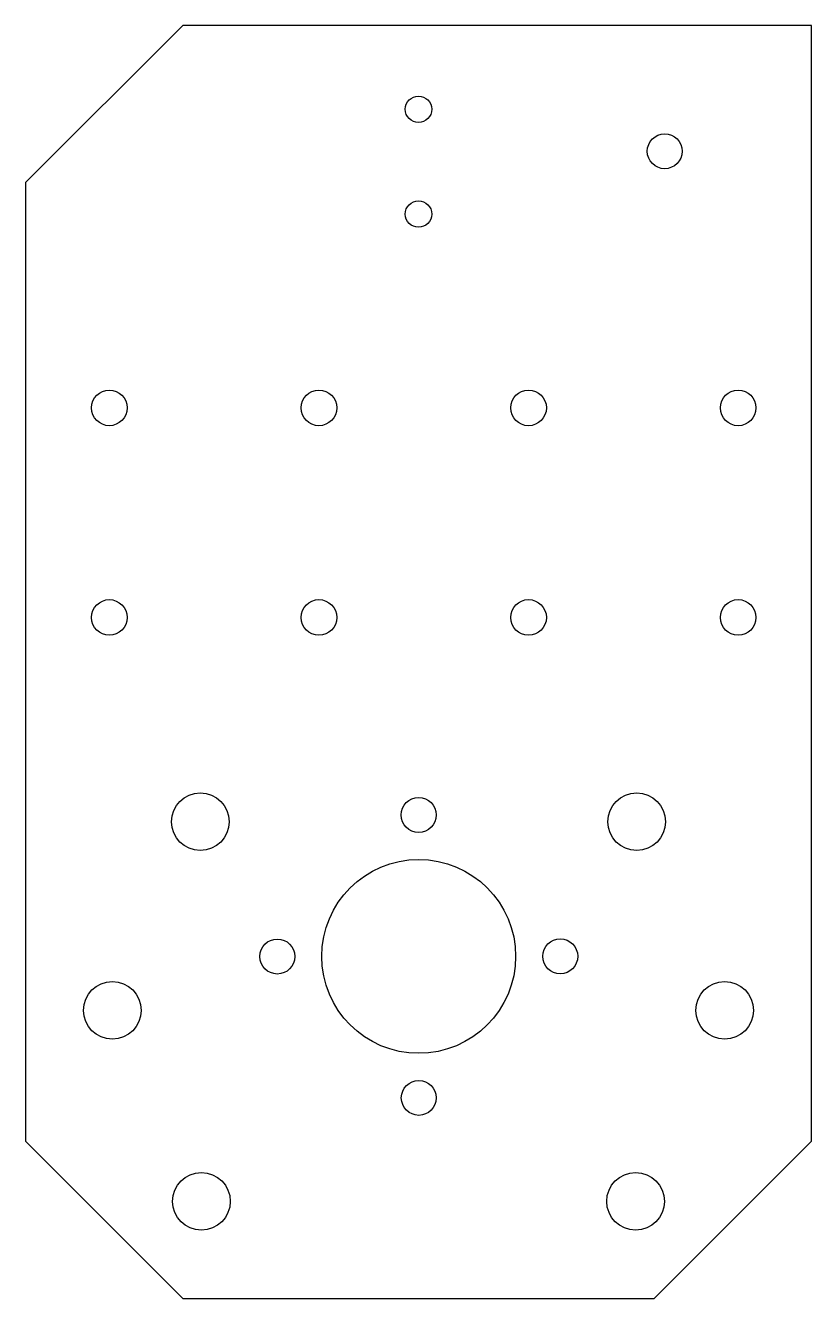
# Model space of a CAD drawing. Header units: millimetres. Extents: x -38 to 38, y -443 to -321.
import ezdxf

# ---------------------------------------------------------------- set-up
doc = ezdxf.new("R2010")
doc.units = ezdxf.units.MM
doc.layers.get('0').update_dxf_attribs({"linetype": 'CONTINUOUS'})

msp = doc.modelspace()

# ---------------------------------------------------------------- linework, layer by layer
for p, q in [((-22.5, -321), (-37.5, -336)), ((37.5, -321), (-22.5, -321)), ((37.5, -427.5), (37.5, -321)), ((-37.5, -336), (-37.5, -427.5)), ((-37.5, -427.5), (-22.5, -442.5)), ((22.5, -442.5), (37.5, -427.5)), ((-22.5, -442.5), (22.5, -442.5))]:
    msp.add_line(p, q)
for centre, radius in [((0, -329), 1.26), ((23.5, -333), 1.67), ((0, -339), 1.26), ((-29.5, -357.5), 1.7), ((-9.5, -357.5), 1.7), ((10.5, -357.5), 1.7), ((30.5, -357.5), 1.7), ((-29.5, -377.5), 1.7), ((-9.5, -377.5), 1.7), ((10.5, -377.5), 1.7), ((30.5, -377.5), 1.7), ((-20.82, -397), 2.75), ((0.02, -396.35), 1.67), ((20.82, -397), 2.75), ((0.02, -409.85), 9.25), ((-13.48, -409.86), 1.67), ((13.52, -409.84), 1.67), ((-29.21, -415), 2.75), ((29.21, -415), 2.75), ((0.03, -423.35), 1.67), ((-20.71, -433.23), 2.75), ((20.71, -433.23), 2.75)]:
    msp.add_circle(centre, radius)

doc.saveas('drawing.dxf')
